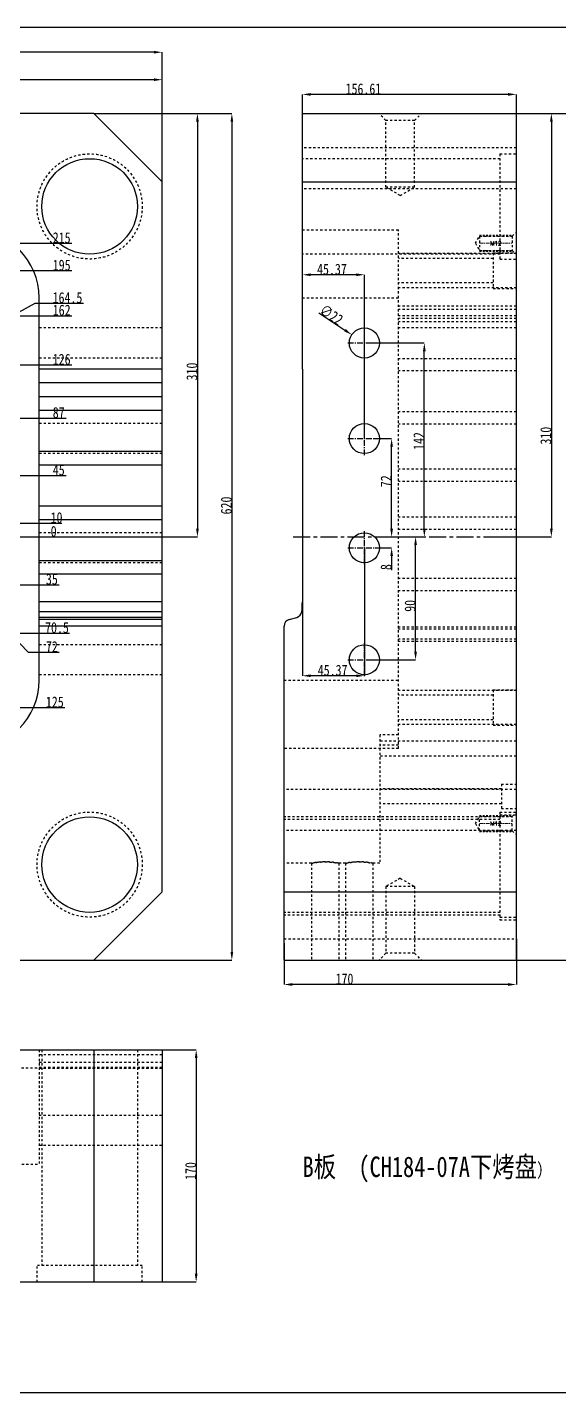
# Model space of a CAD drawing. Header units: millimetres. Extents: x 1572 to 4063, y -10865 to -3081.
# Drawn here: x 2842 to 3231, y -7893 to -6893 of the extents above; entities that cross this region are included whole.
import ezdxf
from ezdxf.enums import TextEntityAlignment as Align

# ---------------------------------------------------------------- set-up
doc = ezdxf.new("R2010")
doc.units = ezdxf.units.MM
doc.header["$LTSCALE"] = 16.335
doc.header["$PDMODE"] = 3
doc.header["$PDSIZE"] = 0.3125
doc.linetypes.add('CENTER', pattern=[0.6, 0.375, -0.075, 0.075, -0.075])
doc.linetypes.add('HIDDEN', pattern=[0.2, 0.1, -0.1])
doc.layers.get('0').update_dxf_attribs({"linetype": 'CONTINUOUS'})
doc.layers.get('Defpoints').update_dxf_attribs({"linetype": 'CONTINUOUS'})
doc.layers.add('DEFAULT_2', color=8, linetype='HIDDEN')
doc.layers.add('screw', color=33, linetype='CONTINUOUS', lineweight=13)
doc.styles.get("Standard").update_dxf_attribs({"font": 'txt', "width": 0.8})
doc.styles.add('TXT', font='txt.shx', dxfattribs={"bigfont": 'gbcbig.shx'})
doc.dimstyles.new('ISO-25', dxfattribs={"dimtxt": 8, "dimasz": 6, "dimexe": 0, "dimexo": 0, "dimgap": 0, "dimtad": 1, "dimdsep": 46, "dimtxsty": 'Standard', "dimcen": 0, "dimclrd": 4, "dimclre": 4, "dimclrt": 6, "dimazin": 0, "dimtfac": 1, "dimtofl": 0, "dimtmove": 0, "dimatfit": 3, "dimfxl": 0, "dimarcsym": 0})

# ---------------------------------------------------------------- blocks, each defined once
blk = doc.blocks.new('*D916')
at = {"color": 4, "lineweight": -2, "transparency": 16777216}
for p, q in [((2933.55, -7641.97), (2965.67, -7641.97)), ((2965.67, -7647.97), (2965.67, -7805.97)), ((2933.55, -7811.97), (2965.67, -7811.97))]:
    blk.add_line(p, q, dxfattribs=at)
at = {"color": 4, "transparency": 16777216}
for points in [[(2964.67, -7647.97), (2966.67, -7647.97), (2965.67, -7641.97)], [(2964.67, -7805.97), (2966.67, -7805.97), (2965.67, -7811.97)]]:
    blk.add_solid(points, dxfattribs=at)
at = {"layer": 'Defpoints', "color": 0, "transparency": 16777216}
for p in [(2933.55, -7641.97), (2933.55, -7811.97), (2965.67, -7811.97)]:
    blk.add_point(p, dxfattribs=at)
at = {"color": 6, "transparency": 16777216, "insert": (2961.67, -7730.68), "char_height": 8, "attachment_point": 5, "rotation": 90}
blk.add_mtext('170', dxfattribs=at)
blk = doc.blocks.new('*D917')
at = {"color": 4, "lineweight": -2, "transparency": 16777216}
for p, q in [((3029.99, -7563.79), (3029.99, -7594.08)), ((3199.99, -7560.76), (3199.99, -7594.08)), ((3193.99, -7594.08), (3035.99, -7594.08))]:
    blk.add_line(p, q, dxfattribs=at)
at = {"color": 4, "transparency": 16777216}
for points in [[(3035.99, -7593.08), (3035.99, -7595.08), (3029.99, -7594.08)], [(3193.99, -7593.08), (3193.99, -7595.08), (3199.99, -7594.08)]]:
    blk.add_solid(points, dxfattribs=at)
at = {"layer": 'Defpoints', "color": 0, "transparency": 16777216}
for p in [(3029.99, -7563.79), (3199.99, -7560.76), (3029.99, -7594.08)]:
    blk.add_point(p, dxfattribs=at)
at = {"color": 6, "transparency": 16777216, "insert": (3074.21, -7590.08), "char_height": 8, "attachment_point": 5}
blk.add_mtext('170', dxfattribs=at)
blk = doc.blocks.new('*D918')
at = {"color": 4, "lineweight": -2, "transparency": 16777216}
for p, q in [((3088.76, -7274.26), (3088.76, -7367.97)), ((3043.39, -7303.73), (3043.39, -7367.97)), ((3082.76, -7367.97), (3049.39, -7367.97))]:
    blk.add_line(p, q, dxfattribs=at)
at = {"color": 4, "transparency": 16777216}
for points in [[(3049.39, -7366.97), (3049.39, -7368.97), (3043.39, -7367.97)], [(3082.76, -7366.97), (3082.76, -7368.97), (3088.76, -7367.97)]]:
    blk.add_solid(points, dxfattribs=at)
at = {"layer": 'Defpoints', "color": 0, "transparency": 16777216}
for p in [(3088.76, -7274.26), (3043.39, -7303.73), (3043.39, -7367.97)]:
    blk.add_point(p, dxfattribs=at)
at = {"color": 6, "transparency": 16777216, "insert": (3065.54, -7363.97), "char_height": 8, "attachment_point": 5}
blk.add_mtext('45.37', dxfattribs=at)
blk = doc.blocks.new('*D919')
at = {"color": 4, "lineweight": -2, "transparency": 16777216}
for p, q in [((3043.39, -7084.04), (3043.39, -7074.28)), ((3082.76, -7074.28), (3049.39, -7074.28)), ((3088.76, -7194.26), (3088.76, -7074.28))]:
    blk.add_line(p, q, dxfattribs=at)
at = {"color": 4, "transparency": 16777216}
for points in [[(3049.39, -7073.28), (3049.39, -7075.28), (3043.39, -7074.28)], [(3082.76, -7073.28), (3082.76, -7075.28), (3088.76, -7074.28)]]:
    blk.add_solid(points, dxfattribs=at)
at = {"layer": 'Defpoints', "color": 0, "transparency": 16777216}
for p in [(3043.39, -7074.28), (3043.39, -7084.04), (3088.76, -7194.26)]:
    blk.add_point(p, dxfattribs=at)
at = {"color": 6, "transparency": 16777216, "insert": (3065.03, -7070.28), "char_height": 8, "attachment_point": 5}
blk.add_mtext('45.37', dxfattribs=at)
blk = doc.blocks.new('*D920')
at = {"color": 4, "lineweight": -2, "transparency": 16777216}
for p, q in [((3103.61, -7266.26), (3126.24, -7266.26)), ((3126.24, -7350.26), (3126.24, -7272.26)), ((3093.6, -7356.26), (3126.24, -7356.26))]:
    blk.add_line(p, q, dxfattribs=at)
at = {"color": 4, "transparency": 16777216}
for points in [[(3125.24, -7272.26), (3127.24, -7272.26), (3126.24, -7266.26)], [(3125.24, -7350.26), (3127.24, -7350.26), (3126.24, -7356.26)]]:
    blk.add_solid(points, dxfattribs=at)
at = {"layer": 'Defpoints', "color": 0, "transparency": 16777216}
for p in [(3103.61, -7266.26), (3126.24, -7266.26), (3093.6, -7356.26)]:
    blk.add_point(p, dxfattribs=at)
at = {"color": 6, "transparency": 16777216, "insert": (3122.24, -7316.78), "char_height": 8, "attachment_point": 5, "rotation": 90}
blk.add_mtext('90', dxfattribs=at)
blk = doc.blocks.new('*D921')
at = {"color": 4, "lineweight": -2, "transparency": 16777216}
for p, q in [((3108.7, -7260.26), (3108.7, -7254.26)), ((3103.61, -7266.26), (3108.7, -7266.26)), ((3100.86, -7274.26), (3108.7, -7274.26)), ((3108.7, -7280.26), (3108.7, -7290.53))]:
    blk.add_line(p, q, dxfattribs=at)
at = {"color": 4, "transparency": 16777216}
for points in [[(3107.7, -7260.26), (3109.7, -7260.26), (3108.7, -7266.26)], [(3107.7, -7280.26), (3109.7, -7280.26), (3108.7, -7274.26)]]:
    blk.add_solid(points, dxfattribs=at)
at = {"layer": 'Defpoints', "color": 0, "transparency": 16777216}
for p in [(3103.61, -7266.26), (3108.7, -7266.26), (3100.86, -7274.26)]:
    blk.add_point(p, dxfattribs=at)
at = {"color": 6, "transparency": 16777216, "insert": (3104.7, -7288.39), "char_height": 8, "attachment_point": 5, "rotation": 90}
blk.add_mtext('8', dxfattribs=at)
blk = doc.blocks.new('*D922')
at = {"color": 4, "lineweight": -2, "transparency": 16777216}
for p, q in [((3095.7, -7194.26), (3108.7, -7194.26)), ((3108.7, -7260.26), (3108.7, -7200.26)), ((3103.61, -7266.26), (3108.7, -7266.26))]:
    blk.add_line(p, q, dxfattribs=at)
at = {"color": 4, "transparency": 16777216}
for points in [[(3107.7, -7200.26), (3109.7, -7200.26), (3108.7, -7194.26)], [(3107.7, -7260.26), (3109.7, -7260.26), (3108.7, -7266.26)]]:
    blk.add_solid(points, dxfattribs=at)
at = {"layer": 'Defpoints', "color": 0, "transparency": 16777216}
for p in [(3095.7, -7194.26), (3108.7, -7194.26), (3103.61, -7266.26)]:
    blk.add_point(p, dxfattribs=at)
at = {"color": 6, "transparency": 16777216, "insert": (3104.7, -7225.49), "char_height": 8, "attachment_point": 5, "rotation": 90}
blk.add_mtext('72', dxfattribs=at)
blk = doc.blocks.new('*D923')
at = {"color": 4, "lineweight": -2, "transparency": 16777216}
for p, q in [((3093.1, -7124.26), (3132.64, -7124.26)), ((3132.64, -7260.26), (3132.64, -7130.26)), ((3103.61, -7266.26), (3132.64, -7266.26))]:
    blk.add_line(p, q, dxfattribs=at)
at = {"color": 4, "transparency": 16777216}
for points in [[(3131.64, -7130.26), (3133.64, -7130.26), (3132.64, -7124.26)], [(3131.64, -7260.26), (3133.64, -7260.26), (3132.64, -7266.26)]]:
    blk.add_solid(points, dxfattribs=at)
at = {"layer": 'Defpoints', "color": 0, "transparency": 16777216}
for p in [(3093.1, -7124.26), (3132.64, -7124.26), (3103.61, -7266.26)]:
    blk.add_point(p, dxfattribs=at)
at = {"color": 6, "transparency": 16777216, "insert": (3128.64, -7196.04), "char_height": 8, "attachment_point": 5, "rotation": 90}
blk.add_mtext('142', dxfattribs=at)
blk = doc.blocks.new('*D924')
at = {"color": 4, "lineweight": -2, "transparency": 16777216}
blk.add_line((3055.32, -7102.19), (3074.57, -7114.9), dxfattribs=at)
at = {"color": 4, "transparency": 16777216}
blk.add_solid([(3075.12, -7114.06), (3074.02, -7115.73), (3079.58, -7118.2)], dxfattribs=at)
at = {"layer": 'Defpoints', "color": 0, "transparency": 16777216}
for p in [(3079.58, -7118.2), (3097.94, -7130.32)]:
    blk.add_point(p, dxfattribs=at)
at = {"color": 6, "transparency": 16777216, "insert": (3064.65, -7103.55), "char_height": 8, "attachment_point": 5, "rotation": 326.57683}
blk.add_mtext('∅22', dxfattribs=at)
blk = doc.blocks.new('*D925')
at = {"color": 4, "lineweight": -2, "transparency": 16777216}
for p, q in [((3186.49, -6956.26), (3225.61, -6956.26)), ((3225.61, -6962.26), (3225.61, -7260.26)), ((3186.49, -7266.26), (3225.61, -7266.26))]:
    blk.add_line(p, q, dxfattribs=at)
at = {"color": 4, "transparency": 16777216}
for points in [[(3224.61, -6962.26), (3226.61, -6962.26), (3225.61, -6956.26)], [(3224.61, -7260.26), (3226.61, -7260.26), (3225.61, -7266.26)]]:
    blk.add_solid(points, dxfattribs=at)
at = {"layer": 'Defpoints', "color": 0, "transparency": 16777216}
for p in [(3186.49, -6956.26), (3186.49, -7266.26), (3225.61, -7266.26)]:
    blk.add_point(p, dxfattribs=at)
at = {"color": 6, "transparency": 16777216, "insert": (3221.61, -7192.14), "char_height": 8, "attachment_point": 5, "rotation": 90}
blk.add_mtext('310', dxfattribs=at)
blk = doc.blocks.new('*D926')
at = {"color": 4, "lineweight": -2, "transparency": 16777216}
for p, q in [((3164.92, -6956.26), (3259.78, -6956.26)), ((3259.78, -6962.26), (3259.78, -7570.26)), ((3164.92, -7576.26), (3259.78, -7576.26))]:
    blk.add_line(p, q, dxfattribs=at)
at = {"color": 4, "transparency": 16777216}
for points in [[(3258.78, -6962.26), (3260.78, -6962.26), (3259.78, -6956.26)], [(3258.78, -7570.26), (3260.78, -7570.26), (3259.78, -7576.26)]]:
    blk.add_solid(points, dxfattribs=at)
at = {"layer": 'Defpoints', "color": 0, "transparency": 16777216}
for p in [(3164.92, -6956.26), (3164.92, -7576.26), (3259.78, -7576.26)]:
    blk.add_point(p, dxfattribs=at)
at = {"color": 6, "transparency": 16777216, "insert": (3255.78, -7258.47), "char_height": 8, "attachment_point": 5, "rotation": 90}
blk.add_mtext('620', dxfattribs=at)
blk = doc.blocks.new('*D928')
at = {"color": 4, "lineweight": -2, "transparency": 16777216}
for p, q in [((2615.71, -6956.26), (2615.71, -6931.42)), ((2934.71, -6931.42), (2621.71, -6931.42)), ((2940.71, -7006.26), (2940.71, -6931.42))]:
    blk.add_line(p, q, dxfattribs=at)
at = {"color": 4, "transparency": 16777216}
for points in [[(2621.71, -6930.42), (2621.71, -6932.42), (2615.71, -6931.42)], [(2934.71, -6930.42), (2934.71, -6932.42), (2940.71, -6931.42)]]:
    blk.add_solid(points, dxfattribs=at)
at = {"layer": 'Defpoints', "color": 0, "transparency": 16777216}
for p in [(2615.71, -6931.42), (2615.71, -6956.26), (2940.71, -7006.26)]:
    blk.add_point(p, dxfattribs=at)
at = {"color": 6, "transparency": 16777216, "insert": (2734.27, -6927.42), "char_height": 8, "attachment_point": 5}
blk.add_mtext('325', dxfattribs=at)
blk = doc.blocks.new('*D929')
at = {"color": 4, "lineweight": -2, "transparency": 16777216}
for p, q in [((2890.71, -6956.26), (2966.58, -6956.26)), ((2966.58, -6962.26), (2966.58, -7260.26)), ((2833.97, -7266.26), (2966.58, -7266.26))]:
    blk.add_line(p, q, dxfattribs=at)
at = {"color": 4, "transparency": 16777216}
for points in [[(2965.58, -6962.26), (2967.58, -6962.26), (2966.58, -6956.26)], [(2965.58, -7260.26), (2967.58, -7260.26), (2966.58, -7266.26)]]:
    blk.add_solid(points, dxfattribs=at)
at = {"layer": 'Defpoints', "color": 0, "transparency": 16777216}
for p in [(2890.71, -6956.26), (2833.97, -7266.26), (2966.58, -7266.26)]:
    blk.add_point(p, dxfattribs=at)
at = {"color": 6, "transparency": 16777216, "insert": (2962.58, -7145.16), "char_height": 8, "attachment_point": 5, "rotation": 90}
blk.add_mtext('310', dxfattribs=at)
blk = doc.blocks.new('*D930')
at = {"color": 4, "lineweight": -2, "transparency": 16777216}
for p, q in [((2890.71, -6956.26), (2991.78, -6956.26)), ((2991.78, -6962.26), (2991.78, -7570.26)), ((2868.85, -7576.26), (2991.78, -7576.26))]:
    blk.add_line(p, q, dxfattribs=at)
at = {"color": 4, "transparency": 16777216}
for points in [[(2990.78, -6962.26), (2992.78, -6962.26), (2991.78, -6956.26)], [(2990.78, -7570.26), (2992.78, -7570.26), (2991.78, -7576.26)]]:
    blk.add_solid(points, dxfattribs=at)
at = {"layer": 'Defpoints', "color": 0, "transparency": 16777216}
for p in [(2890.71, -6956.26), (2868.85, -7576.26), (2991.78, -7576.26)]:
    blk.add_point(p, dxfattribs=at)
at = {"color": 6, "transparency": 16777216, "insert": (2987.78, -7243.28), "char_height": 8, "attachment_point": 5, "rotation": 90}
blk.add_mtext('620', dxfattribs=at)
blk = doc.blocks.new('*D931')
at = {"color": 4, "lineweight": -2, "transparency": 16777216}
blk.add_line((2833.97, -7266.26), (2862.97, -7266.26), dxfattribs=at)
at = {"layer": 'Defpoints', "color": 0, "transparency": 16777216}
for p in [(2615.71, -7266.26), (2833.97, -7266.26), (2859.77, -7266.26)]:
    blk.add_point(p, dxfattribs=at)
at = {"color": 6, "transparency": 16777216, "insert": (2861.37, -7262.26), "char_height": 8, "attachment_point": 5}
blk.add_mtext('0', dxfattribs=at)
blk = doc.blocks.new('*D932')
at = {"color": 4, "lineweight": -2, "transparency": 16777216}
blk.add_line((2796.71, -7256.26), (2867.24, -7256.26), dxfattribs=at)
at = {"layer": 'Defpoints', "color": 0, "transparency": 16777216}
for p in [(2796.71, -7256.26), (2859.77, -7256.26), (2615.71, -7266.26)]:
    blk.add_point(p, dxfattribs=at)
at = {"color": 6, "transparency": 16777216, "insert": (2863.5, -7252.26), "char_height": 8, "attachment_point": 5}
blk.add_mtext('10', dxfattribs=at)
blk = doc.blocks.new('*D933')
at = {"color": 4, "lineweight": -2, "transparency": 16777216}
blk.add_line((2796.71, -7221.26), (2870.44, -7221.26), dxfattribs=at)
at = {"layer": 'Defpoints', "color": 0, "transparency": 16777216}
for p in [(2796.71, -7221.26), (2859.77, -7221.26), (2615.71, -7266.26)]:
    blk.add_point(p, dxfattribs=at)
at = {"color": 6, "transparency": 16777216, "insert": (2865.1, -7217.26), "char_height": 8, "attachment_point": 5}
blk.add_mtext('45', dxfattribs=at)
blk = doc.blocks.new('*D934')
at = {"color": 4, "lineweight": -2, "transparency": 16777216}
blk.add_line((2795.83, -7179.26), (2870.44, -7179.26), dxfattribs=at)
at = {"layer": 'Defpoints', "color": 0, "transparency": 16777216}
for p in [(2795.83, -7179.26), (2859.77, -7179.26), (2615.71, -7266.26)]:
    blk.add_point(p, dxfattribs=at)
at = {"color": 6, "transparency": 16777216, "insert": (2865.1, -7175.26), "char_height": 8, "attachment_point": 5}
blk.add_mtext('87', dxfattribs=at)
blk = doc.blocks.new('*D935')
at = {"color": 4, "lineweight": -2, "transparency": 16777216}
blk.add_line((2788.22, -7140.26), (2874.7, -7140.26), dxfattribs=at)
at = {"layer": 'Defpoints', "color": 0, "transparency": 16777216}
for p in [(2788.22, -7140.26), (2859.77, -7140.26), (2615.71, -7266.26)]:
    blk.add_point(p, dxfattribs=at)
at = {"color": 6, "transparency": 16777216, "insert": (2867.24, -7136.26), "char_height": 8, "attachment_point": 5}
blk.add_mtext('126', dxfattribs=at)
blk = doc.blocks.new('*D936')
at = {"color": 4, "lineweight": -2, "transparency": 16777216}
blk.add_line((2639.71, -7104.26), (2874.7, -7104.26), dxfattribs=at)
at = {"layer": 'Defpoints', "color": 0, "transparency": 16777216}
for p in [(2639.71, -7104.26), (2859.77, -7104.26), (2615.71, -7266.26)]:
    blk.add_point(p, dxfattribs=at)
at = {"color": 6, "transparency": 16777216, "insert": (2867.24, -7100.26), "char_height": 8, "attachment_point": 5}
blk.add_mtext('162', dxfattribs=at)
blk = doc.blocks.new('*D937')
at = {"color": 4, "lineweight": -2, "transparency": 16777216}
for p, q in [((2835.77, -7101.76), (2847.77, -7095.1)), ((2847.77, -7095.1), (2883.24, -7095.1)), ((2713.27, -7101.76), (2835.77, -7101.76))]:
    blk.add_line(p, q, dxfattribs=at)
at = {"layer": 'Defpoints', "color": 0, "transparency": 16777216}
for p in [(2859.77, -7095.1), (2713.27, -7101.76), (2615.71, -7266.26)]:
    blk.add_point(p, dxfattribs=at)
at = {"color": 6, "transparency": 16777216, "insert": (2871.5, -7091.1), "char_height": 8, "attachment_point": 5}
blk.add_mtext('164.5', dxfattribs=at)
blk = doc.blocks.new('*D938')
at = {"color": 4, "lineweight": -2, "transparency": 16777216}
blk.add_line((2780.71, -7071.26), (2874.7, -7071.26), dxfattribs=at)
at = {"layer": 'Defpoints', "color": 0, "transparency": 16777216}
for p in [(2780.71, -7071.26), (2859.77, -7071.26), (2615.71, -7266.26)]:
    blk.add_point(p, dxfattribs=at)
at = {"color": 6, "transparency": 16777216, "insert": (2867.24, -7067.26), "char_height": 8, "attachment_point": 5}
blk.add_mtext('195', dxfattribs=at)
blk = doc.blocks.new('*D939')
at = {"color": 4, "lineweight": -2, "transparency": 16777216}
blk.add_line((2615.71, -7051.26), (2874.7, -7051.26), dxfattribs=at)
at = {"layer": 'Defpoints', "color": 0, "transparency": 16777216}
for p in [(2615.71, -7051.26), (2859.77, -7051.26), (2615.71, -7266.26)]:
    blk.add_point(p, dxfattribs=at)
at = {"color": 6, "transparency": 16777216, "insert": (2867.24, -7047.26), "char_height": 8, "attachment_point": 5}
blk.add_mtext('215', dxfattribs=at)
blk = doc.blocks.new('*D949')
at = {"color": 4, "lineweight": -2, "transparency": 16777216}
blk.add_line((2794.39, -7301.26), (2865.4, -7301.26), dxfattribs=at)
at = {"layer": 'Defpoints', "color": 0, "transparency": 16777216}
for p in [(2615.71, -7266.26), (2794.39, -7301.26), (2854.73, -7301.26)]:
    blk.add_point(p, dxfattribs=at)
at = {"color": 6, "transparency": 16777216, "insert": (2860.07, -7297.26), "char_height": 8, "attachment_point": 5}
blk.add_mtext('35', dxfattribs=at)
blk = doc.blocks.new('*D950')
at = {"color": 4, "lineweight": -2, "transparency": 16777216}
for p, q in [((2639.94, -7338.26), (2830.73, -7338.26)), ((2830.73, -7338.26), (2842.73, -7350.65)), ((2842.73, -7350.65), (2865.4, -7350.65))]:
    blk.add_line(p, q, dxfattribs=at)
at = {"layer": 'Defpoints', "color": 0, "transparency": 16777216}
for p in [(2615.71, -7266.26), (2639.94, -7338.26), (2854.73, -7350.65)]:
    blk.add_point(p, dxfattribs=at)
at = {"color": 6, "transparency": 16777216, "insert": (2860.07, -7346.65), "char_height": 8, "attachment_point": 5}
blk.add_mtext('72', dxfattribs=at)
blk = doc.blocks.new('*D951')
at = {"color": 4, "lineweight": -2, "transparency": 16777216}
blk.add_line((2765.71, -7336.76), (2872.87, -7336.76), dxfattribs=at)
at = {"layer": 'Defpoints', "color": 0, "transparency": 16777216}
for p in [(2615.71, -7266.26), (2765.71, -7336.76), (2854.73, -7336.76)]:
    blk.add_point(p, dxfattribs=at)
at = {"color": 6, "transparency": 16777216, "insert": (2863.8, -7332.76), "char_height": 8, "attachment_point": 5}
blk.add_mtext('70.5', dxfattribs=at)
blk = doc.blocks.new('*D952')
at = {"color": 4, "lineweight": -2, "transparency": 16777216}
blk.add_line((2781.92, -7391.26), (2869.67, -7391.26), dxfattribs=at)
at = {"layer": 'Defpoints', "color": 0, "transparency": 16777216}
for p in [(2615.71, -7266.26), (2781.92, -7391.26), (2854.73, -7391.26)]:
    blk.add_point(p, dxfattribs=at)
at = {"color": 6, "transparency": 16777216, "insert": (2862.2, -7387.26), "char_height": 8, "attachment_point": 5}
blk.add_mtext('125', dxfattribs=at)
blk = doc.blocks.new('*D1012')
at = {"color": 4, "lineweight": -2, "transparency": 16777216}
for p, q in [((2290.71, -7006.26), (2290.71, -6911.29)), ((2934.71, -6911.29), (2296.71, -6911.29)), ((2940.71, -7006.26), (2940.71, -6911.29))]:
    blk.add_line(p, q, dxfattribs=at)
at = {"color": 4, "transparency": 16777216}
for points in [[(2296.71, -6910.29), (2296.71, -6912.29), (2290.71, -6911.29)], [(2934.71, -6910.29), (2934.71, -6912.29), (2940.71, -6911.29)]]:
    blk.add_solid(points, dxfattribs=at)
at = {"layer": 'Defpoints', "color": 0, "transparency": 16777216}
for p in [(2290.71, -6911.29), (2290.71, -7006.26), (2940.71, -7006.26)]:
    blk.add_point(p, dxfattribs=at)
at = {"color": 6, "transparency": 16777216, "insert": (2706.69, -6907.29), "char_height": 8, "attachment_point": 5}
blk.add_mtext('650', dxfattribs=at)
blk = doc.blocks.new('*D1222')
at = {"color": 4, "lineweight": -2, "transparency": 16777216}
for p, q in [((3043.39, -6959.25), (3043.39, -6942.2)), ((3193.99, -6942.2), (3049.39, -6942.2)), ((3199.99, -6972.95), (3199.99, -6942.2))]:
    blk.add_line(p, q, dxfattribs=at)
at = {"color": 4, "transparency": 16777216}
for points in [[(3049.39, -6941.2), (3049.39, -6943.2), (3043.39, -6942.2)], [(3193.99, -6941.2), (3193.99, -6943.2), (3199.99, -6942.2)]]:
    blk.add_solid(points, dxfattribs=at)
at = {"layer": 'Defpoints', "color": 0, "transparency": 16777216}
for p in [(3043.39, -6942.2), (3043.39, -6959.25), (3199.99, -6972.95)]:
    blk.add_point(p, dxfattribs=at)
at = {"color": 6, "transparency": 16777216, "insert": (3088.06, -6938.2), "char_height": 8, "attachment_point": 5}
blk.add_mtext('156.61', dxfattribs=at)

msp = doc.modelspace()

# ---------------------------------------------------------------- linework, layer by layer
at = {"color": 7, "linetype": 'Continuous'}
for p, q in [((2890.706, -6956.261), (2340.706, -6956.261)), ((2940.706, -7006.261), (2890.706, -6956.261)), ((3043.388, -7143.443), (3043.388, -6956.261)), ((3043.388, -6956.261), (3199.993, -6956.261)), ((3199.993, -7576.261), (3199.993, -6956.261)), ((2940.706, -7526.261), (2940.706, -7006.261)), ((3043.388, -7006.261), (3199.993, -7006.261)), ((2850.706, -7371.261), (2850.706, -7091.261)), ((2940.706, -7143.443), (2850.706, -7143.443)), ((3043.488, -7143.443), (3043.388, -7143.443)), ((3043.488, -7143.443), (3043.488, -7153.443)), ((2940.706, -7153.443), (2850.706, -7153.443)), ((3043.388, -7153.443), (3043.388, -7163.682)), ((3043.488, -7153.443), (3043.388, -7153.443)), ((2940.706, -7163.682), (2850.706, -7163.682)), ((3043.488, -7163.682), (3043.388, -7163.682)), ((3043.488, -7163.682), (3043.488, -7173.682)), ((2940.706, -7173.682), (2850.706, -7173.682)), ((3043.388, -7173.682), (3043.388, -7203.682)), ((3043.488, -7173.682), (3043.388, -7173.682)), ((2940.706, -7203.682), (2850.706, -7203.682)), ((3043.488, -7203.682), (3043.388, -7203.682)), ((3043.488, -7203.682), (3043.488, -7213.682)), ((2940.706, -7213.682), (2850.706, -7213.682)), ((3043.388, -7213.682), (3043.388, -7243.682)), ((3043.488, -7213.682), (3043.388, -7213.682)), ((2940.706, -7243.682), (2850.706, -7243.682)), ((3043.488, -7243.682), (3043.388, -7243.682)), ((3043.488, -7243.682), (3043.488, -7253.682)), ((2940.706, -7253.682), (2850.706, -7253.682)), ((3043.388, -7253.682), (3043.388, -7283.682)), ((3043.488, -7253.682), (3043.388, -7253.682)), ((2940.706, -7283.682), (2850.706, -7283.682)), ((3043.488, -7283.682), (3043.388, -7283.682)), ((3043.488, -7283.682), (3043.488, -7293.682)), ((2940.706, -7293.682), (2850.706, -7293.682)), ((3043.388, -7293.682), (3043.388, -7313.783)), ((3043.488, -7293.682), (3043.388, -7293.682)), ((2940.706, -7313.783), (2850.706, -7313.783)), ((2940.706, -7321.035), (2850.706, -7321.035)), ((2940.706, -7325.22), (2850.706, -7325.22)), ((2940.706, -7326.708), (2850.706, -7326.708)), ((3033.699, -7326.708), (3039.254, -7325.22)), ((2940.706, -7331.538), (2850.706, -7331.538)), ((3029.993, -7576.261), (3029.993, -7331.538)), ((2890.706, -7576.261), (2940.706, -7526.261)), ((3029.993, -7526.261), (3199.993, -7526.261)), ((2771.706, -7576.261), (2890.706, -7576.261)), ((3029.993, -7576.261), (3199.993, -7576.261)), ((2746.301, -7641.973), (2940.706, -7641.973)), ((2890.706, -7641.973), (2890.706, -7811.973)), ((2940.706, -7641.973), (2940.706, -7811.973)), ((2290.706, -7811.973), (2940.706, -7811.973))]:
    msp.add_line(p, q, dxfattribs=at)
at = {"color": 1, "linetype": 'CENTER', "ltscale": 0.684175}
for p, q in [((3088.762, -7136.361), (3088.762, -7112.161)), ((3076.662, -7124.261), (3100.862, -7124.261)), ((3088.762, -7206.361), (3088.762, -7182.161)), ((3076.662, -7194.261), (3100.862, -7194.261)), ((3088.762, -7286.361), (3088.762, -7262.161)), ((3076.662, -7274.261), (3100.862, -7274.261)), ((3088.762, -7368.361), (3088.762, -7344.161)), ((3076.662, -7356.261), (3100.862, -7356.261))]:
    msp.add_line(p, q, dxfattribs=at)
at = {"color": 1, "linetype": 'CENTER', "ltscale": 3.85626}
msp.add_line((2290.706, -7266.261), (2940.706, -7266.261), dxfattribs=at)
at = {"color": 1, "linetype": 'CENTER', "ltscale": 2.031411}
msp.add_line((3036.691, -7266.261), (3199.993, -7266.261), dxfattribs=at)
msp.add_lwpolyline([(2193.07, -6893.054), (3299.652, -6893.054), (3299.652, -7893.044), (2193.07, -7893.044)], close=True)
at = {"color": 7, "linetype": 'Continuous'}
for centre, radius in [((2887.706, -7024.261), 35), ((3088.762, -7124.261), 11), ((3088.762, -7194.261), 11), ((3088.762, -7274.261), 11), ((3088.762, -7356.261), 11), ((2887.706, -7506.261), 35)]:
    msp.add_circle(centre, radius, dxfattribs=at)
for centre, radius, start, end in [((2800.706, -7091.261), 50, 0, 90), ((2987.196, -7313.783), 56.192, 352.584158, 0), ((3034.993, -7331.538), 5, 105, 180), ((3037.96, -7320.39), 5, 285, 352.584158), ((2800.706, -7371.261), 50, 270, 0)]:
    msp.add_arc(centre, radius, start, end, dxfattribs=at)
at = {"layer": 'DEFAULT_2', "color": 8, "linetype": 'HIDDEN'}
for p, q in [((3043.488, -7041.261), (3043.488, -6956.261)), ((3104.493, -6961.261), (3099.493, -6956.261)), ((3125.493, -6961.261), (3130.493, -6956.261)), ((3104.493, -7010.199), (3104.493, -6961.261)), ((3125.493, -6961.261), (3104.493, -6961.261)), ((3125.493, -7010.199), (3125.493, -6961.261)), ((3199.993, -6981.261), (3043.388, -6981.261)), ((3187.993, -6989.261), (3043.388, -6989.261)), ((3187.993, -6985.761), (3199.993, -6985.761)), ((3187.993, -6985.764), (3187.993, -7062.758)), ((3199.993, -7011.261), (3043.388, -7011.261)), ((3114.993, -7016.261), (3104.493, -7010.199)), ((3125.493, -7010.199), (3104.493, -7010.199)), ((3114.993, -7016.261), (3125.493, -7010.199)), ((3043.388, -7041.261), (3113.762, -7041.261)), ((3113.762, -7421.261), (3113.762, -7041.261)), ((3169.993, -7051.261), (3173.024, -7046.011)), ((3173.024, -7046.011), (3173.024, -7056.511)), ((3173.024, -7046.011), (3196.993, -7046.011)), ((3196.993, -7046.011), (3199.993, -7043.011)), ((3196.993, -7046.011), (3196.993, -7056.511)), ((3187.993, -7059.261), (3043.388, -7059.261)), ((3199.993, -7058.761), (3113.762, -7058.761)), ((3169.993, -7051.261), (3173.024, -7056.511)), ((3173.024, -7056.511), (3196.993, -7056.511)), ((3182.993, -7058.261), (3182.993, -7084.261)), ((3182.993, -7058.261), (3199.993, -7058.261)), ((3196.993, -7056.511), (3199.993, -7059.511)), ((3182.993, -7062.261), (3113.762, -7062.261)), ((3187.993, -7062.761), (3199.993, -7062.761)), ((3182.993, -7080.261), (3113.762, -7080.261)), ((3199.993, -7083.761), (3113.762, -7083.761)), ((3182.993, -7084.261), (3199.993, -7084.261)), ((3043.388, -7091.261), (3113.762, -7091.261)), ((3199.993, -7097.261), (3113.762, -7097.261)), ((3199.993, -7099.761), (3113.762, -7099.761)), ((3199.993, -7104.261), (3113.762, -7104.261)), ((3199.993, -7106.261), (3113.762, -7106.261)), ((3199.993, -7108.761), (3113.762, -7108.761)), ((2940.706, -7113.261), (2850.706, -7113.261)), ((3199.993, -7113.261), (3113.762, -7113.261)), ((2940.706, -7135.261), (2850.706, -7135.261)), ((3199.993, -7135.761), (3113.762, -7135.761)), ((3199.993, -7144.761), (3113.762, -7144.761)), ((3199.993, -7174.761), (3113.762, -7174.761)), ((2940.706, -7183.261), (2850.706, -7183.261)), ((3199.993, -7183.761), (3113.762, -7183.761)), ((2940.706, -7205.261), (2850.706, -7205.261)), ((3199.993, -7216.761), (3113.762, -7216.761)), ((3199.993, -7225.761), (3113.762, -7225.761)), ((3199.993, -7251.761), (3113.762, -7251.761)), ((2940.706, -7263.261), (2850.706, -7263.261)), ((3199.993, -7260.761), (3113.762, -7260.761)), ((2940.706, -7285.261), (2850.706, -7285.261)), ((3199.993, -7296.761), (3113.762, -7296.761)), ((3199.993, -7305.761), (3113.762, -7305.761)), ((3199.993, -7332.261), (3113.762, -7332.261)), ((3199.993, -7333.761), (3113.762, -7333.761)), ((2940.706, -7345.261), (2850.706, -7345.261)), ((3199.993, -7341.261), (3113.762, -7341.261)), ((3199.993, -7342.761), (3113.762, -7342.761)), ((2940.706, -7367.261), (2850.706, -7367.261)), ((3029.993, -7371.261), (3113.762, -7371.261)), ((3199.993, -7378.761), (3113.762, -7378.761)), ((3182.993, -7378.261), (3199.993, -7378.261)), ((3182.993, -7378.261), (3182.993, -7404.261)), ((3182.993, -7382.261), (3113.762, -7382.261)), ((3182.993, -7400.261), (3113.762, -7400.261)), ((3199.993, -7403.761), (3113.762, -7403.761)), ((3182.993, -7404.261), (3199.993, -7404.261)), ((3113.762, -7411.261), (3099.993, -7411.261)), ((3099.993, -7411.261), (3099.993, -7505.291)), ((3199.993, -7415.761), (3099.993, -7415.761)), ((3113.762, -7418.761), (3099.993, -7418.761)), ((3113.762, -7421.261), (3029.993, -7421.261)), ((3030.093, -7576.261), (3030.093, -7421.261)), ((3199.993, -7426.761), (3099.993, -7426.761)), ((3188.993, -7447.261), (3199.993, -7447.261)), ((3188.993, -7447.264), (3188.993, -7465.258)), ((3199.993, -7451.261), (3029.993, -7451.261)), ((3188.993, -7450.761), (3099.993, -7450.761)), ((3188.993, -7461.761), (3099.993, -7461.761)), ((3187.993, -7467.761), (3199.993, -7467.761)), ((3187.993, -7467.764), (3187.993, -7546.758)), ((3187.993, -7469.761), (3199.993, -7469.761)), ((3188.993, -7465.261), (3199.993, -7465.261)), ((3196.993, -7471.011), (3199.993, -7468.011)), ((3187.993, -7471.261), (3029.993, -7471.261)), ((3187.993, -7473.261), (3029.993, -7473.261)), ((3169.993, -7476.261), (3173.024, -7471.011)), ((3169.993, -7476.261), (3173.024, -7481.511)), ((3173.024, -7471.011), (3196.993, -7471.011)), ((3173.024, -7481.511), (3173.024, -7471.011)), ((3196.993, -7481.511), (3196.993, -7471.011)), ((3199.993, -7481.261), (3029.993, -7481.261)), ((3173.024, -7481.511), (3196.993, -7481.511)), ((3196.993, -7481.511), (3199.993, -7484.511)), ((3049.993, -7505.291), (3029.993, -7505.291)), ((3049.993, -7505.291), (3049.993, -7576.261)), ((3074.993, -7505.291), (3069.993, -7505.291)), ((3069.993, -7505.291), (3069.993, -7576.261)), ((3074.993, -7505.291), (3074.993, -7576.261)), ((3099.993, -7505.291), (3094.993, -7505.291)), ((3094.993, -7505.291), (3094.993, -7576.261)), ((3114.993, -7516.261), (3104.493, -7522.323)), ((3114.993, -7516.261), (3125.493, -7522.323)), ((3125.493, -7522.323), (3104.493, -7522.323)), ((3104.493, -7522.323), (3104.493, -7571.261)), ((3125.493, -7522.323), (3125.493, -7571.261)), ((3187.993, -7541.261), (3029.993, -7541.261)), ((3187.993, -7543.261), (3029.993, -7543.261)), ((3187.993, -7544.761), (3199.993, -7544.761)), ((3187.993, -7546.761), (3199.993, -7546.761)), ((3029.993, -7560.761), (3199.993, -7560.761)), ((3104.493, -7571.261), (3099.493, -7576.261)), ((3125.493, -7571.261), (3104.493, -7571.261)), ((3125.493, -7571.261), (3130.493, -7576.261)), ((2850.706, -7641.973), (2850.706, -7725.741)), ((2940.706, -7645.679), (2850.706, -7645.679)), ((2852.706, -7641.973), (2852.706, -7799.973)), ((2922.706, -7641.973), (2922.706, -7799.973)), ((2940.706, -7655.367), (2747.466, -7655.367)), ((2940.706, -7651.233), (2850.706, -7651.233)), ((2940.706, -7654.897), (2850.706, -7654.897)), ((2850.706, -7655.467), (2940.706, -7655.467)), ((2850.706, -7689.741), (2940.706, -7689.741)), ((2850.706, -7711.741), (2940.706, -7711.741)), ((2380.706, -7725.741), (2850.706, -7725.741)), ((2926.206, -7799.973), (2849.206, -7799.973)), ((2849.206, -7811.973), (2849.206, -7799.973)), ((2926.206, -7811.973), (2926.206, -7799.973))]:
    msp.add_line(p, q, dxfattribs=at)
for centre in [(2887.706, -7024.261), (2887.706, -7506.261)]:
    msp.add_circle(centre, 38.5, dxfattribs=at)
for points, knots in [([(3059.993, -7504.261), (3059.342, -7504.261), (3058.063, -7504.287), (3056.208, -7504.398), (3054.502, -7504.565), (3053.205, -7504.734), (3052.289, -7504.874), (3051.707, -7504.97), (3051.205, -7505.058), (3050.786, -7505.135), (3050.492, -7505.192), (3050.302, -7505.229), (3050.194, -7505.25), (3050.111, -7505.268), (3050.048, -7505.277), (3050.016, -7505.291), (3049.995, -7505.288), (3049.993, -7505.291)], [0, 0, 0, 0, 0.1940743, 0.3810605, 0.5533028, 0.7046319, 0.7706886, 0.8294336, 0.8802644, 0.9226845, 0.9562011, 0.9694817, 0.9804027, 0.9889395, 0.9950676, 0.9987627, 1, 1, 1, 1]), ([(3049.993, -7505.291), (3050.01, -7505.291), (3050.073, -7505.27), (3050.218, -7505.249), (3050.456, -7505.197), (3050.787, -7505.136), (3051.205, -7505.058), (3051.926, -7504.931), (3053.01, -7504.76), (3054.502, -7504.565), (3056.208, -7504.398), (3058.063, -7504.287), (3059.342, -7504.261), (3059.993, -7504.261)], [0, 0, 0, 0, 0.0049341, 0.0196009, 0.0438052, 0.077326, 0.1197503, 0.1705839, 0.2953832, 0.4467085, 0.618946, 0.8059287, 1, 1, 1, 1]), ([(3069.993, -7505.291), (3069.993, -7505.287), (3069.968, -7505.292), (3069.94, -7505.277), (3069.875, -7505.269), (3069.793, -7505.25), (3069.684, -7505.229), (3069.494, -7505.192), (3069.2, -7505.135), (3068.782, -7505.058), (3068.279, -7504.97), (3067.697, -7504.874), (3066.781, -7504.734), (3065.484, -7504.565), (3063.778, -7504.398), (3061.924, -7504.287), (3060.645, -7504.261), (3059.993, -7504.261)], [0, 0, 0, 0, 0.0012371, 0.0049317, 0.0110595, 0.0195961, 0.0305172, 0.0437986, 0.0773182, 0.1197416, 0.1705747, 0.2293198, 0.2953759, 0.446702, 0.618941, 0.805926, 1, 1, 1, 1]), ([(3059.993, -7504.261), (3060.645, -7504.261), (3061.924, -7504.287), (3063.778, -7504.398), (3065.484, -7504.565), (3066.976, -7504.76), (3068.061, -7504.931), (3068.781, -7505.057), (3069.2, -7505.136), (3069.53, -7505.197), (3069.768, -7505.25), (3069.913, -7505.268), (3069.977, -7505.293), (3069.993, -7505.291)], [0, 0, 0, 0, 0.1940715, 0.3810553, 0.5532959, 0.7046243, 0.8294241, 0.8802555, 0.9226764, 0.9561943, 0.9803978, 0.9950652, 1, 1, 1, 1]), ([(3084.993, -7504.261), (3084.342, -7504.261), (3083.063, -7504.287), (3081.208, -7504.398), (3079.502, -7504.565), (3078.205, -7504.734), (3077.289, -7504.874), (3076.707, -7504.97), (3076.205, -7505.058), (3075.786, -7505.135), (3075.492, -7505.192), (3075.302, -7505.229), (3075.194, -7505.25), (3075.111, -7505.268), (3075.048, -7505.277), (3075.016, -7505.291), (3074.995, -7505.288), (3074.993, -7505.291)], [0, 0, 0, 0, 0.1940743, 0.3810605, 0.5533028, 0.7046319, 0.7706886, 0.8294336, 0.8802644, 0.9226845, 0.9562011, 0.9694817, 0.9804027, 0.9889395, 0.9950676, 0.9987627, 1, 1, 1, 1]), ([(3074.993, -7505.291), (3075.01, -7505.291), (3075.073, -7505.27), (3075.218, -7505.249), (3075.456, -7505.197), (3075.787, -7505.136), (3076.205, -7505.058), (3076.926, -7504.931), (3078.01, -7504.76), (3079.502, -7504.565), (3081.208, -7504.398), (3083.063, -7504.287), (3084.342, -7504.261), (3084.993, -7504.261)], [0, 0, 0, 0, 0.0049341, 0.0196009, 0.0438052, 0.077326, 0.1197503, 0.1705839, 0.2953832, 0.4467085, 0.618946, 0.8059287, 1, 1, 1, 1]), ([(3094.993, -7505.291), (3094.993, -7505.287), (3094.968, -7505.292), (3094.94, -7505.277), (3094.875, -7505.269), (3094.793, -7505.25), (3094.684, -7505.229), (3094.494, -7505.192), (3094.2, -7505.135), (3093.782, -7505.058), (3093.279, -7504.97), (3092.697, -7504.874), (3091.781, -7504.734), (3090.484, -7504.565), (3088.778, -7504.398), (3086.924, -7504.287), (3085.645, -7504.261), (3084.993, -7504.261)], [0, 0, 0, 0, 0.0012371, 0.0049317, 0.0110595, 0.0195961, 0.0305172, 0.0437986, 0.0773182, 0.1197416, 0.1705747, 0.2293198, 0.2953759, 0.446702, 0.618941, 0.805926, 1, 1, 1, 1]), ([(3084.993, -7504.261), (3085.645, -7504.261), (3086.924, -7504.287), (3088.778, -7504.398), (3090.484, -7504.565), (3091.976, -7504.76), (3093.061, -7504.931), (3093.781, -7505.057), (3094.2, -7505.136), (3094.53, -7505.197), (3094.768, -7505.25), (3094.913, -7505.268), (3094.977, -7505.293), (3094.993, -7505.291)], [0, 0, 0, 0, 0.1940715, 0.3810553, 0.5532959, 0.7046243, 0.8294241, 0.8802555, 0.9226764, 0.9561943, 0.9803978, 0.9950652, 1, 1, 1, 1])]:
    msp.add_open_spline(points, degree=3, knots=knots, dxfattribs=at)
at = {"layer": 'screw', "color": 92, "linetype": 'HIDDEN', "ltscale": 0.746373}
for p, q in [((3173.024, -7045.261), (3196.993, -7045.261)), ((3173.024, -7057.261), (3196.993, -7057.261)), ((3173.024, -7470.261), (3196.993, -7470.261)), ((3173.024, -7482.261), (3196.993, -7482.261))]:
    msp.add_line(p, q, dxfattribs=at)
at = {"layer": 'screw', "color": 8, "linetype": 'HIDDEN', "ltscale": 0.746373}
for p, q in [((3173.024, -7046.011), (3196.993, -7046.011)), ((3173.024, -7056.511), (3196.993, -7056.511)), ((3173.024, -7471.011), (3196.993, -7471.011)), ((3173.024, -7481.511), (3196.993, -7481.511))]:
    msp.add_line(p, q, dxfattribs=at)
at = {"layer": 'screw', "color": 1, "linetype": 'CENTER', "ltscale": 0.466483}
for p, q in [((3173.024, -7051.261), (3196.993, -7051.261)), ((3173.024, -7476.261), (3196.993, -7476.261))]:
    msp.add_line(p, q, dxfattribs=at)

# ---------------------------------------------------------------- texts
at = {"insert": (3043.537, -7720.085), "char_height": 10, "width": 206.31994, "attachment_point": 1}
msp.add_mtext('{\\fSimSun|b0|i0|c134|p2;\\H1.5x;B板  (CH184-07A下烤盘\\H0.66667x;）}', dxfattribs=at)
at = {"layer": 'screw', "color": 6, "linetype": 'HIDDEN', "ltscale": 0.746373, "style": 'TXT'}
for p in [(3185.009, -7051.261), (3185.009, -7476.261)]:
    msp.add_text('M12', height=3, dxfattribs=at).set_placement(p, align=Align.MIDDLE)

# ---------------------------------------------------------------- dimensions: what is measured, and where the dimension line sits
for base, p1, p2, picture, middle in [((2290.706, -6911.294), (2940.706, -7006.261), (2290.706, -7006.261), '*D1012', (2706.691, -6911.294)), ((2615.706, -6931.424), (2940.706, -7006.261), (2615.706, -6956.261), '*D928', (2734.271, -6931.424)), ((3043.3879, -6942.1956), (3199.9932, -6972.9452), (3043.3879, -6959.2457), '*D1222', (3088.0559, -6942.1956)), ((3043.388, -7074.282), (3088.762, -7194.261), (3043.388, -7084.044), '*D919', (3065.033, -7074.282)), ((3043.388, -7367.975), (3088.762, -7274.261), (3043.388, -7303.732), '*D918', (3065.542, -7367.975)), ((3029.993, -7594.078), (3199.993, -7560.761), (3029.993, -7563.786), '*D917', (3074.208, -7594.078))]:
    dim = msp.add_linear_dim(base=base, p1=p1, p2=p2, dimstyle='ISO-25', override={"dimfxl": 1.25})
    dim.commit()
    dim.dimension.update_dxf_attribs({"geometry": picture, "text_midpoint": middle, "dimtype": 160})
for base, p1, p2, picture, middle in [((2966.581, -7266.261), (2890.706, -6956.261), (2833.971, -7266.261), '*D929', (2966.581, -7145.158)), ((2991.784, -7576.261), (2890.706, -6956.261), (2868.853, -7576.261), '*D930', (2991.784, -7243.281)), ((3259.781, -7576.261), (3164.924, -6956.261), (3164.924, -7576.261), '*D926', (3259.781, -7258.473)), ((3225.612, -7266.261), (3186.495, -6956.261), (3186.495, -7266.261), '*D925', (3225.612, -7192.137)), ((3132.643, -7124.261), (3103.613, -7266.261), (3093.097, -7124.261), '*D923', (3132.643, -7196.036)), ((3108.704, -7194.261), (3103.613, -7266.261), (3095.695, -7194.261), '*D922', (3108.704, -7225.494)), ((3108.697, -7266.261), (3100.862, -7274.261), (3103.613, -7266.261), '*D921', (3108.697, -7288.395)), ((3126.239, -7266.261), (3093.598, -7356.261), (3103.613, -7266.261), '*D920', (3126.239, -7316.777)), ((2965.669, -7811.973), (2933.551, -7641.973), (2933.551, -7811.973), '*D916', (2965.669, -7730.682))]:
    dim = msp.add_linear_dim(base=base, p1=p1, p2=p2, angle=90, dimstyle='ISO-25', override={"dimfxl": 1.25})
    dim.commit()
    dim.dimension.update_dxf_attribs({"geometry": picture, "text_midpoint": middle, "dimtype": 160})
for feature_location, offset, origin, picture, middle in [((2615.706, -7051.261), (244.065, 0), (2615.706, -7266.261), '*D939', (2867.237, -7047.261)), ((2780.706, -7071.261), (79.065, 0), (2615.706, -7266.261), '*D938', (2867.237, -7067.261)), ((2713.266, -7101.761), (146.504, 6.661), (2615.706, -7266.261), '*D937', (2871.504, -7091.1)), ((2639.706, -7104.261), (220.065, 0), (2615.706, -7266.261), '*D936', (2867.237, -7100.261)), ((2788.217, -7140.261), (71.553, 0), (2615.706, -7266.261), '*D935', (2867.237, -7136.261)), ((2795.827, -7179.261), (63.943, 0), (2615.706, -7266.261), '*D934', (2865.104, -7175.261)), ((2796.706, -7221.261), (63.065, 0), (2615.706, -7266.261), '*D933', (2865.104, -7217.261)), ((2796.706, -7256.261), (63.065, 0), (2615.706, -7266.261), '*D932', (2863.504, -7252.261)), ((2833.970624998, -7266.261250675), (25.799693466, 0), (2615.705804665, -7266.261250675), '*D931', (2861.370318464, -7262.261250675)), ((2794.393, -7301.261), (60.342, 0), (2615.706, -7266.261), '*D949', (2860.068, -7297.261)), ((2639.942, -7338.261), (214.793, -12.389), (2615.706, -7266.261), '*D950', (2860.068, -7346.65)), ((2765.706, -7336.761), (89.029, 0), (2615.706, -7266.261), '*D951', (2863.801, -7332.761)), ((2781.916, -7391.261), (72.819, 0), (2615.706, -7266.261), '*D952', (2862.201, -7387.261))]:
    dim = msp.add_ordinate_dim(feature_location=feature_location, offset=offset, dtype=0, origin=origin, dimstyle='ISO-25', override={"dimfxl": 1.25})
    dim.commit()
    dim.dimension.update_dxf_attribs({"geometry": picture, "text_midpoint": middle})
dim = msp.add_diameter_dim_2p(p1=(3097.942, -7130.32), p2=(3079.581, -7118.202), dimstyle='ISO-25', override={"dimfxl": 1.25})
dim.commit()
dim.dimension.update_dxf_attribs({"geometry": '*D924', "text_midpoint": (3064.646, -7103.554)})

doc.saveas('drawing.dxf')
